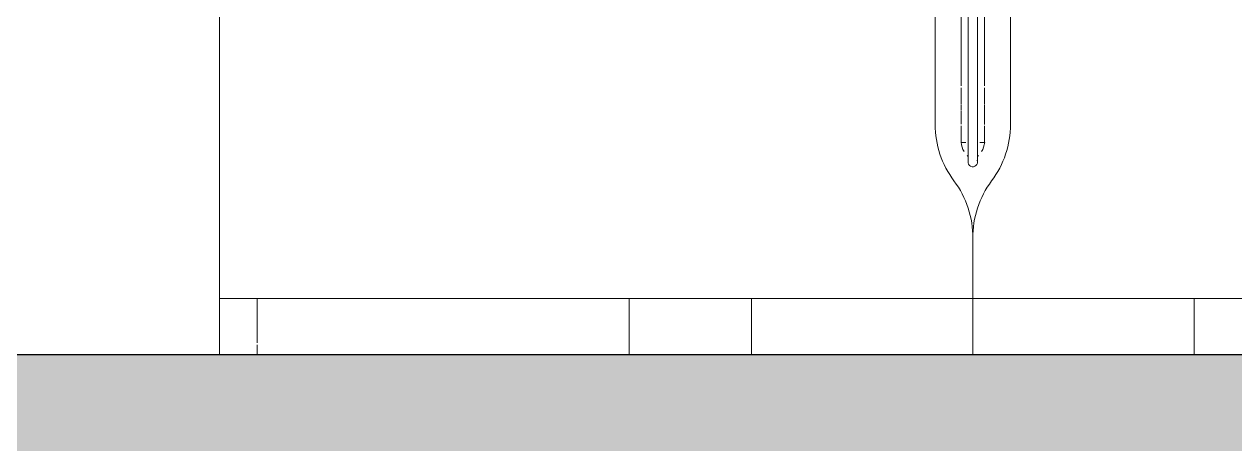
# Model space of a CAD drawing. Header units: millimetres. Extents: x 79795 to 317870, y -36033 to 97293.
# Drawn here: x 164558 to 165844, y 20457 to 20911 of the extents above; entities that cross this region are included whole.
import ezdxf

# ---------------------------------------------------------------- set-up
doc = ezdxf.new("R2010")
doc.units = ezdxf.units.MM
doc.header["$MEASUREMENT"] = 0
for name, color, linetype, lineweight in [('CSM-STL-XX-ZZ-M3-A-XXXX-00001_detached _19_04_21__rvt-1-Level 4$0$A-WALL-PATT', 7, 'CONTINUOUS', 9), ('CSM-STL-XX-ZZ-M3-A-XXXX-00001_detached _19_04_21__rvt-1-Level 4$0$I-WALL', 7, 'CONTINUOUS', 9), ('I-FURN', 8, 'CONTINUOUS', 9)]:
    doc.layers.add(name, color=color, linetype=linetype, lineweight=lineweight)

msp = doc.modelspace()

# ---------------------------------------------------------------- hatches: boundary and pattern name
at = {"layer": 'CSM-STL-XX-ZZ-M3-A-XXXX-00001_detached _19_04_21__rvt-1-Level 4$0$A-WALL-PATT'}
msp.add_hatch(color=256, dxfattribs=at).paths.add_polyline_path([(167678.8, 20457.3), (167678.8, 20559.3), (162852.8, 20559.3), (162852.8, 20457.3), (167556.8, 20457.3)], flags=0)

# ---------------------------------------------------------------- linework, layer by layer
at = {"layer": 'CSM-STL-XX-ZZ-M3-A-XXXX-00001_detached _19_04_21__rvt-1-Level 4$0$I-WALL', "lineweight": 30}
msp.add_line((167678.8, 20559.3), (162852.8, 20559.3), dxfattribs=at)
at = {"layer": 'I-FURN'}
for p, q in [((164765.9, 21959.3), (164765.9, 20559.3)), ((164765.9, 20559.3), (164765.9, 21959.3)), ((165553.4, 20845.2), (165553.4, 21683.4)), ((165560.9, 21683.4), (165560.9, 20845.2)), ((165570.9, 20845.2), (165570.9, 21683.4)), ((165578.4, 21683.4), (165578.4, 20845.2)), ((165525.9, 20804.3), (165525.9, 21508)), ((165525.9, 21508), (165525.9, 20804.3)), ((165605.9, 21508), (165605.9, 20804.3)), ((165605.9, 20804.3), (165605.9, 21508)), ((165553.4, 20825.5), (165553.4, 20843.2)), ((165560.9, 20845.2), (165560.9, 20842)), ((165560.9, 20842), (165560.9, 20838.8)), ((165570.9, 20844.4), (165570.9, 20845.2)), ((165570.9, 20841.1), (165570.9, 20844.4)), ((165578.4, 20843.2), (165578.4, 20825.5)), ((165560.9, 20838.8), (165560.9, 20835.6)), ((165560.9, 20835.6), (165560.9, 20832.3)), ((165560.9, 20832.3), (165560.9, 20829.2)), ((165560.9, 20829.2), (165560.9, 20826)), ((165570.9, 20837.9), (165570.9, 20841.1)), ((165570.9, 20834.7), (165570.9, 20837.9)), ((165570.9, 20831.5), (165570.9, 20834.7)), ((165570.9, 20828.3), (165570.9, 20831.5)), ((165553.4, 20819.9), (165553.4, 20824.7)), ((165553.4, 20804.7), (165553.4, 20819)), ((165560.9, 20826), (165560.9, 20822.9)), ((165560.9, 20822.9), (165560.9, 20819.8)), ((165560.9, 20819.8), (165560.9, 20816.7)), ((165560.9, 20816.7), (165560.9, 20813.7)), ((165570.9, 20825.2), (165570.9, 20828.3)), ((165570.9, 20822), (165570.9, 20825.2)), ((165570.9, 20819), (165570.9, 20822)), ((165570.9, 20815.9), (165570.9, 20819)), ((165570.9, 20812.9), (165570.9, 20815.9)), ((165578.4, 20824.7), (165578.4, 20819.9)), ((165578.4, 20820), (165578.4, 20804.1)), ((165560.9, 20813.7), (165560.9, 20810.8)), ((165560.9, 20810.8), (165560.9, 20807.9)), ((165560.9, 20807.9), (165560.9, 20805)), ((165560.9, 20805), (165560.9, 20802.3)), ((165570.9, 20810), (165570.9, 20812.9)), ((165570.9, 20807.1), (165570.9, 20810)), ((165570.9, 20804.3), (165570.9, 20807.1)), ((165570.9, 20801.5), (165570.9, 20804.3)), ((165553.4, 20785.2), (165553.4, 20802.8)), ((165553.4, 20789.8), (165553.4, 20790.9)), ((165560.9, 20802.3), (165560.9, 20799.6)), ((165560.9, 20799.6), (165560.9, 20796.9)), ((165560.9, 20796.9), (165560.9, 20794.4)), ((165560.9, 20794.4), (165560.9, 20791.9)), ((165560.9, 20791.9), (165560.9, 20789.5)), ((165570.9, 20798.8), (165570.9, 20801.5)), ((165570.9, 20796.2), (165570.9, 20798.8)), ((165570.9, 20793.7), (165570.9, 20796.2)), ((165570.9, 20791.2), (165570.9, 20793.7)), ((165570.9, 20788.9), (165570.9, 20791.2)), ((165578.4, 20802.8), (165578.4, 20785.2)), ((165578.4, 20790.9), (165578.4, 20789.8)), ((165553.4, 20785.2), (165558.6, 20785.2)), ((165560.9, 20789.5), (165560.9, 20787.2)), ((165560.9, 20787.2), (165560.9, 20785)), ((165560.9, 20785), (165560.9, 20782.9)), ((165560.9, 20782.9), (165560.9, 20780.9)), ((165560.9, 20780.9), (165560.9, 20779)), ((165560.9, 20779), (165560.9, 20777.2)), ((165560.9, 20777.2), (165560.9, 20775.5)), ((165570.9, 20786.6), (165570.9, 20788.9)), ((165570.9, 20784.4), (165570.9, 20786.6)), ((165570.9, 20782.3), (165570.9, 20784.4)), ((165570.9, 20780.3), (165570.9, 20782.3)), ((165570.9, 20778.5), (165570.9, 20780.3)), ((165570.9, 20776.7), (165570.9, 20778.5)), ((165573.2, 20785.2), (165578.4, 20785.2)), ((165560.9, 20775.5), (165560.9, 20773.9)), ((165560.9, 20773.9), (165560.9, 20772.4)), ((165560.9, 20772.4), (165560.9, 20771.1)), ((165560.9, 20771.1), (165560.9, 20769.8)), ((165560.9, 20769.8), (165560.9, 20768.7)), ((165560.9, 20768.7), (165560.9, 20767.7)), ((165560.9, 20767.7), (165560.9, 20766.9)), ((165560.9, 20766.9), (165560.9, 20766.1)), ((165560.9, 20766.1), (165560.9, 20765.5)), ((165560.9, 20765.5), (165560.9, 20765)), ((165560.9, 20765), (165560.9, 20764.7)), ((165560.9, 20764.7), (165560.9, 20764.4)), ((165560.9, 20764.4), (165560.9, 20764.3)), ((165560.9, 20764.3), (165560.9, 20764.3)), ((165570.9, 20775), (165570.9, 20776.7)), ((165570.9, 20773.5), (165570.9, 20775)), ((165570.9, 20772), (165570.9, 20773.5)), ((165570.9, 20770.7), (165570.9, 20772)), ((165570.9, 20769.5), (165570.9, 20770.7)), ((165570.9, 20768.4), (165570.9, 20769.5)), ((165570.9, 20767.5), (165570.9, 20768.4)), ((165570.9, 20766.6), (165570.9, 20767.5)), ((165570.9, 20765.9), (165570.9, 20766.6)), ((165570.9, 20765.4), (165570.9, 20765.9)), ((165570.9, 20764.9), (165570.9, 20765.4)), ((165570.9, 20764.6), (165570.9, 20764.9)), ((165570.9, 20764.4), (165570.9, 20764.6)), ((165570.9, 20764.3), (165570.9, 20764.4)), ((165565.9, 20559.3), (165565.9, 20683.2)), ((165565.9, 20683.2), (165565.9, 20559.3)), ((165565.9, 20683.2), (165565.9, 20559.3)), ((165565.9, 20559.3), (165565.9, 20683.2)), ((164765.9, 20619.3), (165200.9, 20619.3)), ((164805.9, 20619.3), (164765.9, 20619.3)), ((164765.9, 20619.3), (164765.9, 20559.3)), ((164765.9, 20559.3), (164765.9, 20619.3)), ((166325.9, 20619.3), (164805.9, 20619.3)), ((164805.9, 20572.2), (164805.9, 20619.3)), ((164805.9, 20572.2), (164805.9, 20619.3)), ((165200.9, 20619.3), (165330.9, 20619.3)), ((165200.9, 20559.3), (165200.9, 20619.3)), ((165200.9, 20559.3), (165200.9, 20619.3)), ((165330.9, 20619.3), (165800.9, 20619.3)), ((165330.9, 20559.3), (165330.9, 20619.3)), ((165330.9, 20559.3), (165330.9, 20619.3)), ((165800.9, 20619.3), (165931.3, 20619.3)), ((165800.9, 20559.3), (165800.9, 20619.3)), ((165800.9, 20559.3), (165800.9, 20619.3)), ((164805.9, 20559.3), (164805.9, 20569.9)), ((164805.9, 20559.3), (164805.9, 20569.9))]:
    msp.add_line(p, q, dxfattribs=at)
for centre, radius, start, end in [((165625.9, 20804.3), 100, 180, 216.8699), ((165625.9, 20804.3), 100, 180, 216.8699), ((165505.9, 20804.3), 100, 323.1301, 0), ((165505.9, 20804.3), 100, 323.1301, 0), ((165576.9, 20787.6), 23.6, 185.6664, 210.8564), ((165555, 20787.6), 23.6, 329.1436, 354.3336), ((165565.9, 20777.2), 8.51, 223.4514, 234.4595), ((165565.9, 20764.3), 5, 173.0848, 21.8252), ((165565.9, 20777.2), 8.51, 305.5405, 316.5486), ((165465.9, 20684.3), 100, 359.3744, 36.8699), ((165465.9, 20684.3), 100, 359.3744, 36.8699), ((165665.9, 20684.3), 100, 143.1301, 180.6256), ((165665.9, 20684.3), 100, 143.1301, 180.6256)]:
    msp.add_arc(centre, radius, start, end, dxfattribs=at)

doc.saveas('drawing.dxf')
